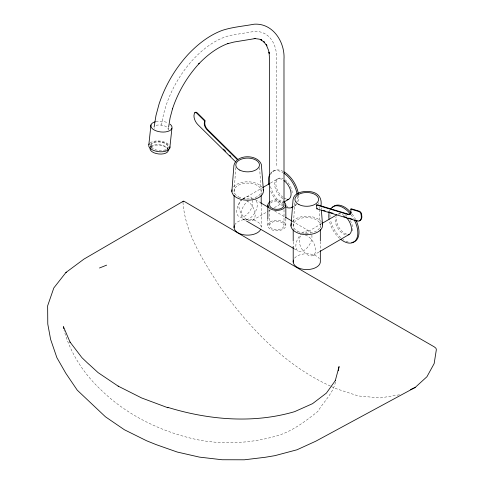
<?xml version="1.0" encoding="UTF-8"?>
<svg xmlns="http://www.w3.org/2000/svg" width="484" height="484" viewBox="0 0 484 484"><rect width="100%" height="100%" fill="white"/><g stroke="black" fill="none" stroke-linecap="round" stroke-linejoin="round"><path stroke-width="0.36" stroke-dasharray="2.42 1.81" d="M235.684 167.639L234.081 193.763M294.762 202.802L293.207 228.182M150.137 147.862L150.47 144.776M150.984 146.749L151.177 144.898M167.597 150.131L167.863 147.662A8.494 4.265 6.1 0 0 156.574 142.024A8.494 4.265 6.1 0 0 154.124 149.151A8.494 4.265 6.1 0 0 167.863 147.662M168.263 129.246L168.493 127.824M335.472 382.112C332.974 393.456 323.663 401.768 317.8 411.467C305.924 420.911 293.734 430.209 279.214 435.189C252.352 443.271 223.759 445.135 196.214 439.472C160.966 431.686 126.893 415.242 100.962 389.856C83.696 373.672 70.156 352.903 64.015 330.015M272.625 171.499L273.799 170.816M243.149 199.003L262.074 187.974M270.562 183.031L278.27 178.548M252.781 220.208L267.791 211.466M268.445 211.084L270.405 209.941M274.319 207.66L283.455 202.336M293.141 207.031L294.32 206.341M304.884 233.421L321.201 223.917M313.209 255.389L319.736 251.589M399.427 394.799L380.194 397.933L358.251 395.948L334.438 388.12L331.092 386.395M330.427 386.05C284.441 365.13 248.885 327.238 219.917 286.74C203.377 260.888 185.172 233.639 182.958 202.143M255.171 199.632L259.726 202.282M274.694 211L285.112 217.062M292.269 221.23L309.845 231.461M243.289 219.161L246.544 221.055M294.06 248.716L297.969 250.99M321.188 207.799L321.303 209.288M318.811 202.681L318.914 204.163M319.113 207.134L319.216 208.616M319.265 209.36L320.329 227.958M259.636 167.518L261.203 194.296M320.329 241.54L320.335 249.841M293.207 241.764L293.207 245.539M285.838 218.695L285.844 225.465A9.002 5.245 0 0 1 272.335 230.009A9.002 5.245 0 0 1 272.335 220.928A9.002 5.245 0 0 1 285.844 225.465M284.017 209.663L284.017 225.465A7.181 4.181 0 0 1 273.248 229.089A7.181 4.181 0 0 1 273.248 221.847A7.181 4.181 0 0 1 284.017 225.465M276.824 165.54L276.8 59.429A56.205 32.313 -59.8 0 0 254.838 31.357L232.877 34.951A75.728 43.536 -59.8 0 0 161.438 126.62M269.655 209.663L269.661 225.471M267.833 218.695L267.833 225.471M261.203 204.103L261.209 226.742M270.616 203.056A7.181 4.181 0 0 1 283.055 203.056M154.311 128.399A7.181 3.273 9.1 0 1 154.051 127.51M156.078 125.423A7.181 3.273 9.1 0 1 164.651 125.943A7.181 3.273 9.1 0 1 168.039 130.075M152.036 148.37A9.22 4.634 6.1 0 1 158.661 141.576A9.22 4.634 6.1 0 1 167.869 148.884M166.593 149.81A9.22 4.634 6.1 0 1 164.838 150.494M151.498 146.967A8.494 4.265 6.1 0 1 160.603 145.248A8.494 4.265 6.1 0 1 167.615 149.635M150.088 142.968A10.666 5.36 6.1 0 1 160.18 141.068A10.666 5.36 6.1 0 1 169.285 145.285M155.866 121.593A10.666 5.36 6.1 0 1 168.214 123.021M150.845 146.761A9.22 4.634 6.1 0 1 159.532 144.74A9.22 4.634 6.1 0 1 167.797 148.431M270.471 201.441A9.002 5.245 0 0 1 283.201 201.441M302.125 233.197A11.434 6.57 -59.8 0 1 311.061 232.737M311.89 235.127A11.434 6.57 -59.8 0 1 305.513 249.399A11.434 6.57 -59.8 0 1 296.063 248.038A11.434 6.57 -59.8 0 1 301.617 233.645M256.387 200.908A11.434 6.57 -59.8 0 1 252.352 216.154A11.434 6.57 -59.8 0 1 241.528 216.705A11.434 6.57 -59.8 0 1 247.451 201.362M294.611 258.123A13.588 7.913 0 0 1 307.273 253.743A13.588 7.913 0 0 1 319.349 258.65M292.62 221.333A15.803 9.202 0 0 1 307.86 216.251A15.803 9.202 0 0 1 321.751 222.507M234.619 224.987A13.588 7.913 0 0 1 250.924 219.548A13.588 7.913 0 0 1 260.961 228.799M233.494 186.909A15.803 9.202 0 0 1 247.699 181.809A15.803 9.202 0 0 1 261.838 186.969M242.998 198.773A11.434 6.57 -59.8 0 1 251.934 198.313M252.666 200.17A11.434 6.57 -59.8 0 1 246.731 214.69A11.434 6.57 -59.8 0 1 236.978 213.783A11.434 6.57 -59.8 0 1 242.49 199.22M305.295 235.024A11.586 6.661 59.8 0 1 315.58 250.93A11.586 6.661 59.8 0 1 303.958 251.874A11.586 6.661 59.8 0 1 301.623 235.321M345.437 234.776A11.586 6.661 59.8 0 1 335.4 217.401M338.044 214.164A11.586 6.661 59.8 0 1 345.431 216.584M339.562 238.37A20.516 11.791 59.8 0 1 329.301 220.607M329.519 211.266A20.516 11.791 59.8 0 1 330.064 209.947M350.967 214.739A20.516 11.791 59.8 0 1 353.568 218.623M348.25 242.054A20.516 11.791 59.8 0 1 344.499 240.439M343.961 240.112A20.516 11.791 59.8 0 1 342.878 239.386M340.742 237.686A20.516 11.791 59.8 0 1 330.481 219.917M330.082 217.231A20.516 11.791 59.8 0 1 330.04 213.898M352.146 214.055A20.516 11.791 59.8 0 1 355.395 219.107M346.617 234.093A11.586 6.661 59.8 0 1 336.58 216.717M338.697 213.728A11.586 6.661 59.8 0 1 340.397 213.22M345.025 214.672A11.586 6.661 59.8 0 1 348.117 217.425M350.283 220.474A11.586 6.661 59.8 0 1 352.406 230.808M282.886 198.682A11.586 6.661 59.8 0 1 274.688 184.495A11.586 6.661 59.8 0 1 282.88 179.848M286.183 198.912A11.586 6.661 59.8 0 1 284.066 197.998M282.995 197.297A11.586 6.661 59.8 0 1 275.868 183.811A11.586 6.661 59.8 0 1 282.989 178.614M285.13 179.86A11.586 6.661 59.8 0 1 292.251 193.346M282.886 205.942A20.516 11.791 59.8 0 1 270.32 190.291M270.32 173.611A20.516 11.791 59.8 0 1 282.88 172.588M297.351 196.444A20.516 11.791 59.8 0 1 296.898 201.737M296.135 203.764A20.516 11.791 59.8 0 1 293.661 206.704M296.625 204.23A20.516 11.791 59.8 0 1 293.195 206.856M287.817 206.874A20.516 11.791 59.8 0 1 286.589 206.468M284.066 205.258A20.516 11.791 59.8 0 1 270.368 186.11M270.514 174.718A20.516 11.791 59.8 0 1 283.43 171.548M298.477 195.106A20.516 11.791 59.8 0 1 297.606 202.439M246.985 200.757A11.586 6.661 59.8 0 1 254.899 217.219A11.586 6.661 59.8 0 1 242.889 215.949A11.586 6.661 59.8 0 1 241.189 200.14M297.769 231.358A13.588 7.913 0 0 0 320.081 227.002A13.588 7.913 0 0 0 302.446 217.927A13.588 7.913 0 0 0 297.769 231.358M238.642 196.94A13.588 7.913 0 0 0 260.955 192.578A13.588 7.913 0 0 0 243.319 183.509A13.588 7.913 0 0 0 238.642 196.94"/><path stroke-width="0.73" d="M231.866 191.579L233.911 165.468C236.277 154.069 257.494 153.985 261.354 164.481L263.411 190.442M290.993 225.998L293.038 199.892C293.697 192.39 303.432 190.956 309.494 191.549C317.528 192.293 322.175 197.2 321.013 205.579M148.848 144.625L150.966 124.884M169.799 148.098L171.911 128.357M154.16 126.802L155.981 115.482L159.067 104.036C165.183 85.559 175.232 68.432 188.415 54.111L188.814 53.7C198.301 43.832 209.36 35.169 222.307 30.371C232.623 26.983 243.519 26.203 254.136 24.2C272.946 22.893 285.137 42.217 283.981 59.332L284.017 205.149A7.181 4.181 0 0 1 276.836 209.33A7.181 4.181 0 0 1 269.655 205.149L269.624 59.526L269.001 52.169L269.261 53.415L268.517 50.203L266.164 44.589L266.938 45.823L263.562 41.515L264.736 42.477L260.44 39.549L261.874 40.099L259.406 39.174L254.1 38.46M168.607 127.117L170.09 117.884L172.655 108.343L172.498 108.87C178.064 92.069 187.199 76.502 199.184 63.483L198.785 63.888C207.073 55.261 216.747 47.692 228.055 43.5M338.286 370.798L339.078 366.551L335.249 380.805L335.442 380.418L326.416 393.081L312.543 403.662L294.635 411.648C253.422 423.79 209.04 419.961 168.329 407.522L167.464 407.353M65.933 272.492L53.815 287.944L47.644 305.821L47.783 324.092L50.614 339.363L56.888 357.676L65.788 373.224L77.246 390.164L105.47 416.815L124.412 429.762L146.646 440.785L156.163 444.627L177.156 452.014L199.42 457.114L222.102 459.746L244.329 459.8L265.244 457.277L274.912 455.656L297.019 449.775L315.798 441.202L415.205 387.43L426.93 376.74L434.154 363.581L436.356 349.66L435.933 348.22L434.209 346.828L309.657 275.087L184.077 201.308L183.376 201.193L83.968 259.091L65.933 272.492L66.356 272.177M183.006 201.471L183.376 201.193M262.727 187.592L269.909 183.412M284.108 201.961L288.676 199.299M316.554 204.992L347.639 214.418A6.117 3.515 59.8 0 0 350.93 211.103L350.791 209.094L351.299 208.798L359.37 211.242A2.638 1.519 59.8 0 1 361.669 214.497L361.844 217.026L361.336 217.322A8.47 4.87 59.8 0 1 356.769 220.964L316.82 208.846L316.554 204.992L317.062 204.696L348.147 214.122A6.117 3.515 59.8 0 0 350.634 213.65M316.82 208.846L317.322 208.55M321.854 223.535L336.87 214.793M347.639 214.418L348.147 214.122M350.791 209.094L358.862 211.538L359.37 211.242M361.336 217.322L361.161 214.793L361.669 214.497M319.736 251.589L349.109 234.48M410.601 389.578L415.205 387.43M99.474 268.003L106.649 265.135M227.565 43.705L234.068 42.029L255.54 38.52M323.034 210.286L325.175 210.933M328.025 211.798L333.022 213.311M343.719 216.56L345.86 217.207M348.716 218.072L352.279 219.155M355.135 220.02L357.277 220.668M260.374 202.663L268.184 207.213M285.76 217.443L291.622 220.855M246.544 221.055L293.413 248.334M168.045 407.812L141.618 397.951L118.12 386.111L118.38 386.274L98.107 372.632L88.79 364.107M81.633 357.386L88.451 363.889M237.838 159.381L207.654 129.615A6.117 3.515 59.8 0 1 204.835 122.385L205.137 120.661L197.303 112.935A2.638 1.519 59.8 0 0 194.919 112.887M237.329 159.678L207.146 129.912A6.117 3.515 59.8 0 1 204.327 122.682L204.629 120.958L196.794 113.232A2.638 1.519 59.8 0 0 194.344 113.444L193.963 115.615A8.47 4.87 59.8 0 0 197.962 124.739L235.69 161.94M223.445 149.072L225.568 151.165M229.821 155.358L230.88 156.405M81.348 356.883L69.98 341.982L70.168 342.406L63.416 326.597L63.773 328.648M321.364 210.026L322.538 224.86M320.329 229.47L320.329 240.79M320.335 250.597L320.335 261.16A13.588 7.913 0 0 1 305.834 269.546A13.588 7.913 0 0 1 293.455 260.077M293.207 229.694L293.207 241.014M293.207 246.296L293.213 262.14M285.838 205.149L285.838 217.939M267.833 205.149L267.833 218.695M261.203 195.046L261.203 203.347M234.081 195.27L234.087 227.716M170.102 124.2A10.666 5.36 6.1 0 1 167.591 131.503A10.666 5.36 6.1 0 1 152.775 129.047A10.666 5.36 6.1 0 1 155.285 121.744M169.902 146.7A10.666 5.36 6.1 0 1 158.008 151.595A10.666 5.36 6.1 0 1 149.32 143.754M168.329 149.659A9.22 4.634 6.1 0 1 158.849 153.985A9.22 4.634 6.1 0 1 150.137 147.862M283.733 201.774A9.002 5.245 0 0 1 283.013 208.961A9.002 5.245 0 0 1 270.653 208.961A9.002 5.245 0 0 1 269.939 201.78M322.277 223.668A15.803 9.202 0 0 1 306.705 234.631A15.803 9.202 0 0 1 291.277 223.602M260.676 229.47A13.588 7.913 0 0 1 244.366 234.909A13.588 7.913 0 0 1 234.329 225.659M263.151 189.244A15.803 9.202 0 0 1 248.092 200.207A15.803 9.202 0 0 1 231.981 189.77M358.862 211.538A2.638 1.519 59.8 0 1 361.161 214.793M351.13 212.918A6.117 3.515 59.8 0 1 350.906 213.317M361.844 217.026A8.47 4.87 59.8 0 1 359.031 220.843M346.447 217.57A11.586 6.661 59.8 0 1 351.457 228.164A11.586 6.661 59.8 0 1 348.014 234.897M354.215 219.797A20.516 11.791 59.8 0 1 355.915 240.052A20.516 11.791 59.8 0 1 340.621 239.259M329.066 219.252A20.516 11.791 59.8 0 1 329.301 211.974M330.754 208.792A20.516 11.791 59.8 0 1 350.567 214.224M356 220.305A20.516 11.791 59.8 0 1 351.753 242.423M332.32 207.594A20.516 11.791 59.8 0 1 351.275 212.966M283.951 180.55A11.586 6.661 59.8 0 1 290.92 192.106A11.586 6.661 59.8 0 1 286.982 199.807M292.596 207.309A20.516 11.791 59.8 0 1 286.643 207.563M268.741 184.749A20.516 11.791 59.8 0 1 269.63 174.766M283.957 173.26A20.516 11.791 59.8 0 1 297.134 194.459M292.59 207.037A20.516 11.791 59.8 0 1 291.32 207.243M284.06 171.899A20.516 11.791 59.8 0 1 298.313 193.769M298.93 204.557A11.822 6.885 0 0 0 318.345 200.763A11.822 6.885 0 0 0 303.002 192.868A11.822 6.885 0 0 0 298.93 204.557M239.804 170.132A11.822 6.885 0 0 0 259.218 166.345A11.822 6.885 0 0 0 243.876 158.449A11.822 6.885 0 0 0 239.804 170.132"/></g></svg>
